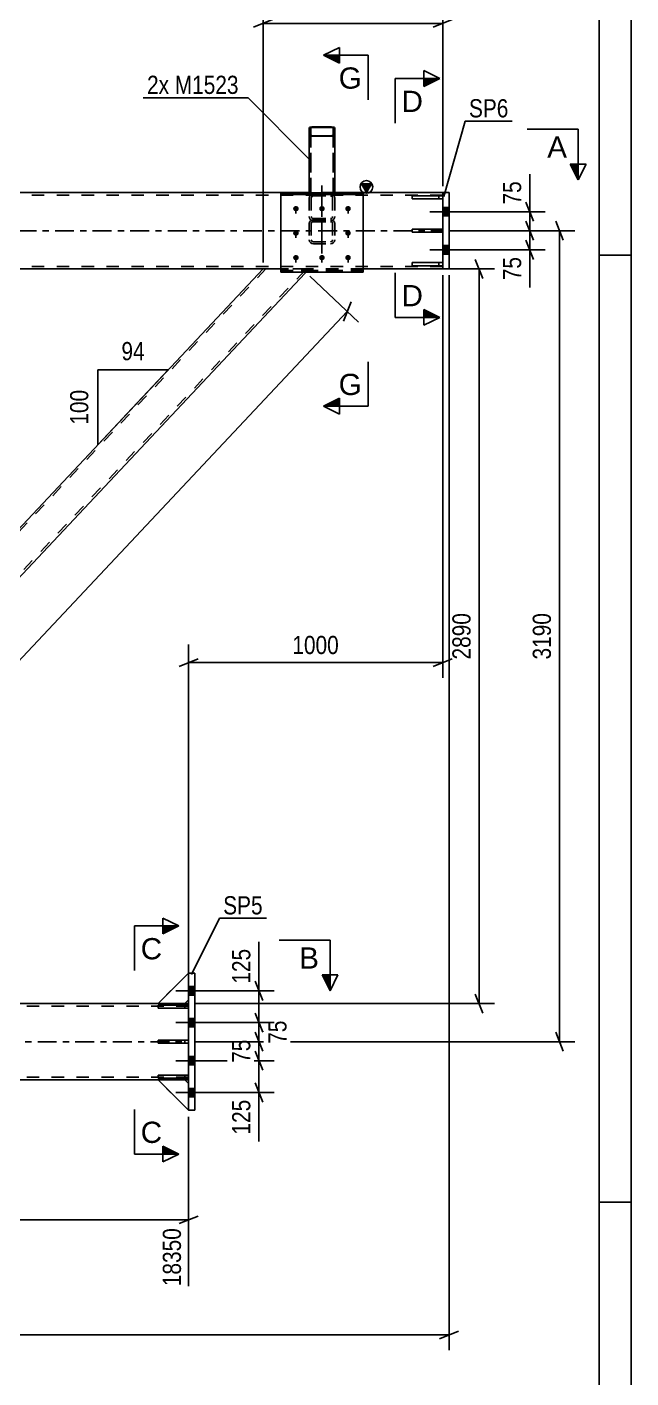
# Model space of a CAD drawing. Header units: millimetres. Extents: x -93 to 748, y -451 to 143.
# Drawn here: x 652.6 to 747.6, y -180.5 to 32.1 of the extents above; entities that cross this region are included whole.
import ezdxf

# ---------------------------------------------------------------- set-up
doc = ezdxf.new("R2010")
doc.units = ezdxf.units.MM
doc.linetypes.add('DXK_LINE_DOT2', pattern=[3.9198, 1.9599, -1.9599])
doc.linetypes.add('DXK_LINE_DOT3', pattern=[5.9187, 2.979, -0.9799, 0.9799, -0.9799])
doc.styles.add('Arial', font='ARIAL.TTF', dxfattribs={"height": 0.2})
doc.styles.add('Arial Narrow', font='ARIALN.TTF', dxfattribs={"height": 0.2})

# ---------------------------------------------------------------- blocks, each defined once
blk = doc.blocks.new('Unknown-761544515-1135')
at = {"color": 5, "linetype": 'Continuous'}
for p, q in [((747.65, -450.85), (747.65, 143.15)), ((742.65, -445.85), (742.65, 138.15)), ((747.65, -3.85), (742.65, -3.85)), ((747.65, -152.85), (742.65, -152.85))]:
    blk.add_line(p, q, dxfattribs=at)
blk = doc.blocks.new('Bolt-761544515-5233 - 5128')
at = {"linetype": 'Continuous'}
for points in [[(718, 3.66), (718, 2.34), (719, 2.34), (719, 3.66)], [(718, 3.66), (718, 2.34), (719, 2.34), (719, 3.66)], [(718, -2.34), (718, -3.66), (719, -3.66), (719, -2.34)], [(718, -2.34), (718, -3.66), (719, -3.66), (719, -2.34)]]:
    blk.add_hatch(color=1, dxfattribs=at).paths.add_polyline_path(points)
at = {"color": 1, "linetype": 'Continuous'}
for p, q in [((720.76, 3), (716, 3)), ((720.76, 3), (716, 3)), ((719, 3.66), (718, 3.66)), ((719, 3.66), (718, 3.66)), ((719, 2.34), (718, 2.34)), ((719, 2.34), (718, 2.34)), ((720.76, -3), (716, -3)), ((720.76, -3), (716, -3)), ((719, -2.34), (718, -2.34)), ((719, -2.34), (718, -2.34)), ((719, -3.66), (718, -3.66)), ((719, -3.66), (718, -3.66))]:
    blk.add_line(p, q, dxfattribs=at)
blk = doc.blocks.new('Part-761544515-5585 - 5128')
at = {"color": 2, "linetype": 'Continuous'}
for p, q in [((673.2, -127.84), (673.2, -127.36)), ((678, -127.36), (673.2, -127.36)), ((678, -127.84), (678, -127.36)), ((678, -127.84), (673.2, -127.84))]:
    blk.add_line(p, q, dxfattribs=at)
at = {"color": 7, "linetype": 'DXK_LINE_DOT2'}
for p, q in [((677.4, -127.84), (677.4, -127.36)), ((678, -127.36), (678, -127.36)), ((678, -127.36), (678, -127.36)), ((678, -127.84), (678, -127.84)), ((678, -127.84), (678, -127.84))]:
    blk.add_line(p, q, dxfattribs=at)
blk = doc.blocks.new('Part-761544515-5194 - 5128')
at = {"color": 2, "linetype": 'Continuous'}
for p, q in [((697.04, 16.23), (697, 16.16)), ((697, 16.16), (697, 5.95)), ((697, 15.05), (697.04, 14.99)), ((697.14, 16.28), (697.04, 16.23)), ((697.04, 14.99), (697.14, 14.93)), ((697.3, 16.32), (697.14, 16.28)), ((697.14, 14.93), (697.3, 14.89)), ((697.24, 16.16), (697.26, 16.19)), ((697.24, 16.16), (697.24, 15.05)), ((697.26, 15.02), (697.24, 15.05)), ((697.26, 16.19), (697.31, 16.22)), ((697.31, 14.99), (697.26, 15.02)), ((697.48, 16.33), (697.3, 16.32)), ((697.3, 14.89), (697.48, 14.88)), ((697.31, 16.22), (697.39, 16.24)), ((697.39, 14.97), (697.31, 14.99)), ((697.39, 16.24), (697.48, 16.25)), ((697.48, 14.96), (697.39, 14.97)), ((697.48, 16.33), (700.52, 16.33)), ((697.48, 16.25), (700.52, 16.25)), ((697.48, 14.96), (700.52, 14.96)), ((700.7, 16.32), (700.52, 16.33)), ((700.52, 16.25), (700.61, 16.24)), ((700.61, 14.97), (700.52, 14.96)), ((700.52, 14.88), (700.7, 14.89)), ((700.61, 16.24), (700.69, 16.22)), ((700.69, 14.99), (700.61, 14.97)), ((700.69, 16.22), (700.74, 16.19)), ((700.74, 15.02), (700.69, 14.99)), ((700.86, 16.28), (700.7, 16.32)), ((700.7, 14.89), (700.86, 14.93)), ((700.74, 16.19), (700.76, 16.16)), ((700.76, 15.05), (700.74, 15.02)), ((700.76, 16.16), (700.76, 15.05)), ((700.96, 16.23), (700.86, 16.28)), ((700.86, 14.93), (700.96, 14.99)), ((701, 16.16), (700.96, 16.23)), ((700.96, 14.99), (701, 15.05)), ((701, 16.16), (701, 5.95)), ((697.48, 14.88), (700.52, 14.88))]:
    blk.add_line(p, q, dxfattribs=at)
at = {"color": 7, "linetype": 'DXK_LINE_DOT2'}
for p, q in [((697.24, 15.05), (697.24, 5.69)), ((700.76, 15.05), (700.76, 5.69)), ((701, 6), (697, 6)), ((697, 5.95), (697, 5.69)), ((697, 5.83), (697.24, 5.83)), ((697.04, 5.62), (697, 5.69)), ((697.14, 5.56), (697.04, 5.62)), ((697.3, 5.53), (697.14, 5.56)), ((697.24, 5.69), (697.26, 5.65)), ((697.26, 5.65), (697.31, 5.63)), ((697.48, 5.51), (697.3, 5.53)), ((697.31, 5.63), (697.39, 5.61)), ((697.39, 5.61), (697.48, 5.6)), ((697.48, 5.6), (700.52, 5.6)), ((697.48, 5.51), (700.52, 5.51)), ((700.52, 5.6), (700.61, 5.61)), ((700.7, 5.53), (700.52, 5.51)), ((700.61, 5.61), (700.69, 5.63)), ((700.69, 5.63), (700.74, 5.65)), ((700.86, 5.56), (700.7, 5.53)), ((700.74, 5.65), (700.76, 5.69)), ((700.76, 5.83), (701, 5.83)), ((700.96, 5.62), (700.86, 5.56)), ((701, 5.69), (700.96, 5.62)), ((701, 5.95), (701, 5.69))]:
    blk.add_line(p, q, dxfattribs=at)
blk = doc.blocks.new('Part-761544515-5199 - 5128')
at = {"color": 2, "linetype": 'Continuous'}
for p, q in [((697, 16.16), (697.04, 16.23)), ((697, 16.16), (697, 6)), ((697.04, 16.23), (697.14, 16.28)), ((697.14, 16.28), (697.29, 16.32))]:
    blk.add_line(p, q, dxfattribs=at)
at = {"color": 7, "linetype": 'DXK_LINE_DOT2'}
for p, q in [((697.04, 14.99), (697, 15.05)), ((697.14, 14.93), (697.04, 14.99)), ((697.29, 14.89), (697.14, 14.93)), ((697.26, 16.19), (697.24, 16.16)), ((697.24, 16.16), (697.24, 5.69)), ((697.24, 15.05), (697.26, 15.02)), ((697.31, 16.22), (697.26, 16.19)), ((697.26, 15.02), (697.31, 14.99)), ((697.29, 16.32), (697.48, 16.33)), ((697.48, 14.88), (697.29, 14.89)), ((697.39, 16.24), (697.31, 16.22)), ((697.31, 14.99), (697.39, 14.97)), ((697.48, 16.25), (697.39, 16.24)), ((697.39, 14.97), (697.48, 14.96)), ((697.48, 16.33), (700.52, 16.33)), ((697.48, 16.25), (700.52, 16.25)), ((697.48, 14.96), (700.52, 14.96)), ((700.52, 16.33), (700.7, 16.32)), ((700.61, 16.24), (700.52, 16.25)), ((700.52, 14.96), (700.61, 14.97)), ((700.7, 14.89), (700.52, 14.88)), ((700.69, 16.22), (700.61, 16.24)), ((700.61, 14.97), (700.69, 14.99)), ((700.74, 16.19), (700.69, 16.22)), ((700.69, 14.99), (700.74, 15.02)), ((700.7, 16.32), (700.86, 16.28)), ((700.86, 14.93), (700.7, 14.89)), ((700.76, 16.16), (700.74, 16.19)), ((700.74, 15.02), (700.76, 15.05)), ((700.76, 16.16), (700.76, 5.69)), ((700.86, 16.28), (700.96, 16.23)), ((700.96, 14.99), (700.86, 14.93)), ((700.96, 16.23), (701, 16.16)), ((701, 15.05), (700.96, 14.99)), ((701, 16.16), (701, 5.69)), ((697.48, 14.88), (700.52, 14.88)), ((701, 6), (697, 6)), ((697, 6), (697, 5.69)), ((697, 5.83), (697.24, 5.83)), ((697, 5.69), (697.04, 5.62)), ((697.04, 5.62), (697.14, 5.56)), ((697.14, 5.56), (697.29, 5.53)), ((697.26, 5.65), (697.24, 5.69)), ((697.31, 5.63), (697.26, 5.65)), ((697.29, 5.53), (697.48, 5.51)), ((697.39, 5.61), (697.31, 5.63)), ((697.48, 5.6), (697.39, 5.61)), ((697.48, 5.6), (700.52, 5.6)), ((697.48, 5.51), (700.52, 5.51)), ((700.61, 5.61), (700.52, 5.6)), ((700.52, 5.51), (700.7, 5.53)), ((700.69, 5.63), (700.61, 5.61)), ((700.74, 5.65), (700.69, 5.63)), ((700.7, 5.53), (700.86, 5.56)), ((700.76, 5.69), (700.74, 5.65)), ((700.76, 5.83), (701, 5.83)), ((700.86, 5.56), (700.96, 5.62)), ((700.96, 5.62), (701, 5.69))]:
    blk.add_line(p, q, dxfattribs=at)
blk = doc.blocks.new('Part-761544515-5587 - 5128')
at = {"color": 2, "linetype": 'Continuous'}
for p, q in [((673.2, -133.34), (673.2, -132.86)), ((678, -132.86), (673.2, -132.86)), ((678, -133.34), (673.2, -133.34)), ((678, -133.34), (678, -132.86))]:
    blk.add_line(p, q, dxfattribs=at)
at = {"color": 7, "linetype": 'DXK_LINE_DOT2'}
for p, q in [((677.4, -133.34), (677.4, -132.86)), ((678, -132.86), (678, -132.86)), ((678, -132.86), (678, -132.86)), ((678, -133.34), (678, -133.34)), ((678, -133.34), (678, -133.34))]:
    blk.add_line(p, q, dxfattribs=at)
blk = doc.blocks.new('Bolt-761544515-5232 - 5128')
at = {"linetype": 'Continuous'}
for points in [[(678, -118.94), (678, -120.26), (679, -120.26), (679, -118.94)], [(678, -118.94), (678, -120.26), (679, -120.26), (679, -118.94)], [(678, -118.94), (678, -120.26), (679, -120.26), (679, -118.94)], [(678, -123.94), (678, -125.26), (679, -125.26), (679, -123.94)], [(678, -123.94), (678, -125.26), (679, -125.26), (679, -123.94)], [(678, -129.94), (678, -131.26), (679, -131.26), (679, -129.94)], [(678, -129.94), (678, -131.26), (679, -131.26), (679, -129.94)], [(678, -134.94), (678, -136.26), (679, -136.26), (679, -134.94)], [(678, -134.94), (678, -136.26), (679, -136.26), (679, -134.94)], [(678, -134.94), (678, -136.26), (679, -136.26), (679, -134.94)]]:
    blk.add_hatch(color=1, dxfattribs=at).paths.add_polyline_path(points)
at = {"color": 1, "linetype": 'Continuous'}
for p, q in [((679, -118.94), (678, -118.94)), ((679, -118.94), (678, -118.94)), ((679, -118.94), (678, -118.94)), ((680.76, -119.6), (676, -119.6)), ((680.76, -119.6), (676, -119.6)), ((680.76, -119.6), (676, -119.6)), ((679, -120.26), (678, -120.26)), ((679, -120.26), (678, -120.26)), ((679, -120.26), (678, -120.26)), ((680.76, -124.6), (676, -124.6)), ((680.76, -124.6), (676, -124.6)), ((679, -123.94), (678, -123.94)), ((679, -123.94), (678, -123.94)), ((679, -125.26), (678, -125.26)), ((679, -125.26), (678, -125.26)), ((680.76, -130.6), (676, -130.6)), ((680.76, -130.6), (676, -130.6)), ((679, -129.94), (678, -129.94)), ((679, -129.94), (678, -129.94)), ((679, -131.26), (678, -131.26)), ((679, -131.26), (678, -131.26)), ((680.76, -135.6), (676, -135.6)), ((680.76, -135.6), (676, -135.6)), ((680.76, -135.6), (676, -135.6)), ((679, -134.94), (678, -134.94)), ((679, -134.94), (678, -134.94)), ((679, -134.94), (678, -134.94)), ((679, -136.26), (678, -136.26)), ((679, -136.26), (678, -136.26)), ((679, -136.26), (678, -136.26))]:
    blk.add_line(p, q, dxfattribs=at)
blk = doc.blocks.new('Bolt-761544515-5236 - 5128')
at = {"color": 1, "linetype": 'DXK_LINE_DOT2'}
for p, q in [((694.9, 3.87), (694.9, 2.74)), ((699, 3.87), (699, 2.74)), ((703.1, 3.87), (703.1, 2.74)), ((694.9, 0.02), (694.9, -1.12)), ((703.1, 0.02), (703.1, -1.12)), ((694.9, -3.83), (694.9, -4.97)), ((699, -3.83), (699, -4.97)), ((703.1, -3.83), (703.1, -4.97))]:
    blk.add_line(p, q, dxfattribs=at)
blk = doc.blocks.new('Bolt-761544515-5237 - 5128')
at = {"linetype": 'Continuous'}
for points in [[(694.9, 3.89), (694.99, 3.88), (695.08, 3.85), (695.16, 3.81), (695.23, 3.75), (695.28, 3.68), (695.32, 3.6), (695.34, 3.52), (695.34, 3.43), (695.32, 3.35), (695.28, 3.27), (695.23, 3.2), (695.16, 3.14), (695.08, 3.1), (694.99, 3.07), (694.9, 3.06), (694.81, 3.07), (694.72, 3.1), (694.64, 3.14), (694.57, 3.2), (694.52, 3.27), (694.48, 3.35), (694.46, 3.43), (694.46, 3.52), (694.48, 3.6), (694.52, 3.68), (694.57, 3.75), (694.64, 3.81), (694.72, 3.85), (694.81, 3.88)], [(699, 3.89), (699.09, 3.88), (699.18, 3.85), (699.26, 3.81), (699.33, 3.75), (699.38, 3.68), (699.42, 3.6), (699.44, 3.52), (699.44, 3.43), (699.42, 3.35), (699.38, 3.27), (699.33, 3.2), (699.26, 3.14), (699.18, 3.1), (699.09, 3.07), (699, 3.06), (698.91, 3.07), (698.82, 3.1), (698.74, 3.14), (698.67, 3.2), (698.62, 3.27), (698.58, 3.35), (698.56, 3.43), (698.56, 3.52), (698.58, 3.6), (698.62, 3.68), (698.67, 3.75), (698.74, 3.81), (698.82, 3.85), (698.91, 3.88)], [(703.1, 3.89), (703.19, 3.88), (703.28, 3.85), (703.36, 3.81), (703.43, 3.75), (703.48, 3.68), (703.52, 3.6), (703.54, 3.52), (703.54, 3.43), (703.52, 3.35), (703.48, 3.27), (703.43, 3.2), (703.36, 3.14), (703.28, 3.1), (703.19, 3.07), (703.1, 3.06), (703.01, 3.07), (702.92, 3.1), (702.84, 3.14), (702.77, 3.2), (702.72, 3.27), (702.68, 3.35), (702.66, 3.43), (702.66, 3.52), (702.68, 3.6), (702.72, 3.68), (702.77, 3.75), (702.84, 3.81), (702.92, 3.85), (703.01, 3.88)], [(694.9, 0.04), (694.99, 0.03), (695.08, 0), (695.16, -0.04), (695.23, -0.1), (695.28, -0.17), (695.32, -0.25), (695.34, -0.33), (695.34, -0.42), (695.32, -0.51), (695.28, -0.58), (695.23, -0.65), (695.16, -0.71), (695.08, -0.75), (694.99, -0.78), (694.9, -0.79), (694.81, -0.78), (694.72, -0.75), (694.64, -0.71), (694.57, -0.65), (694.52, -0.58), (694.48, -0.51), (694.46, -0.42), (694.46, -0.33), (694.48, -0.25), (694.52, -0.17), (694.57, -0.1), (694.64, -0.04), (694.72, 0), (694.81, 0.03)], [(703.1, 0.04), (703.19, 0.03), (703.28, 0), (703.36, -0.04), (703.43, -0.1), (703.48, -0.17), (703.52, -0.25), (703.54, -0.33), (703.54, -0.42), (703.52, -0.51), (703.48, -0.58), (703.43, -0.65), (703.36, -0.71), (703.28, -0.75), (703.19, -0.78), (703.1, -0.79), (703.01, -0.78), (702.92, -0.75), (702.84, -0.71), (702.77, -0.65), (702.72, -0.58), (702.68, -0.51), (702.66, -0.42), (702.66, -0.33), (702.68, -0.25), (702.72, -0.17), (702.77, -0.1), (702.84, -0.04), (702.92, 0), (703.01, 0.03)], [(694.9, -3.82), (694.99, -3.83), (695.08, -3.85), (695.16, -3.9), (695.23, -3.95), (695.28, -4.02), (695.32, -4.1), (695.34, -4.19), (695.34, -4.27), (695.32, -4.36), (695.28, -4.44), (695.23, -4.51), (695.16, -4.56), (695.08, -4.61), (694.99, -4.63), (694.9, -4.64), (694.81, -4.63), (694.72, -4.61), (694.64, -4.56), (694.57, -4.51), (694.52, -4.44), (694.48, -4.36), (694.46, -4.27), (694.46, -4.19), (694.48, -4.1), (694.52, -4.02), (694.57, -3.95), (694.64, -3.9), (694.72, -3.85), (694.81, -3.83)], [(699, -3.82), (699.09, -3.83), (699.18, -3.85), (699.26, -3.9), (699.33, -3.95), (699.38, -4.02), (699.42, -4.1), (699.44, -4.19), (699.44, -4.27), (699.42, -4.36), (699.38, -4.44), (699.33, -4.51), (699.26, -4.56), (699.18, -4.61), (699.09, -4.63), (699, -4.64), (698.91, -4.63), (698.82, -4.61), (698.74, -4.56), (698.67, -4.51), (698.62, -4.44), (698.58, -4.36), (698.56, -4.27), (698.56, -4.19), (698.58, -4.1), (698.62, -4.02), (698.67, -3.95), (698.74, -3.9), (698.82, -3.85), (698.91, -3.83)], [(703.1, -3.82), (703.19, -3.83), (703.28, -3.85), (703.36, -3.9), (703.43, -3.95), (703.48, -4.02), (703.52, -4.1), (703.54, -4.19), (703.54, -4.27), (703.52, -4.36), (703.48, -4.44), (703.43, -4.51), (703.36, -4.56), (703.28, -4.61), (703.19, -4.63), (703.1, -4.64), (703.01, -4.63), (702.92, -4.61), (702.84, -4.56), (702.77, -4.51), (702.72, -4.44), (702.68, -4.36), (702.66, -4.27), (702.66, -4.19), (702.68, -4.1), (702.72, -4.02), (702.77, -3.95), (702.84, -3.9), (702.92, -3.85), (703.01, -3.83)]]:
    blk.add_hatch(color=1, dxfattribs=at).paths.add_polyline_path(points)
at = {"color": 1, "linetype": 'Continuous'}
for p, q in [((694.9, 3.87), (694.9, 2.74)), ((699, 3.87), (699, 2.74)), ((703.1, 3.87), (703.1, 2.74)), ((694.9, 0.02), (694.9, -1.12)), ((703.1, 0.02), (703.1, -1.12)), ((694.9, -3.83), (694.9, -4.97)), ((699, -3.83), (699, -4.97)), ((703.1, -3.83), (703.1, -4.97))]:
    blk.add_line(p, q, dxfattribs=at)
blk = doc.blocks.new('Part-761544515-5324 - 5128')
at = {"color": 7, "linetype": 'DXK_LINE_DOT2'}
for p, q in [((678, -122), (-56, -122)), ((678, -121.6), (-18.36, -121.6)), ((677.4, -121.6), (673.2, -121.6)), ((678, -133.6), (678, -121.6)), ((678, -133.2), (-56, -133.2)), ((678, -133.6), (-36.75, -133.6)), ((677.4, -133.6), (673.2, -133.6))]:
    blk.add_line(p, q, dxfattribs=at)
at = {"color": 2, "linetype": 'Continuous'}
for p, q in [((673.2, -121.6), (456.6, -121.6)), ((678, -121.6), (677.4, -121.6)), ((673.2, -133.6), (465.5, -133.6)), ((678, -133.6), (677.4, -133.6))]:
    blk.add_line(p, q, dxfattribs=at)
at = {"color": 7, "linetype": 'DXK_LINE_DOT3'}
blk.add_line((-56, -127.6), (678, -127.6), dxfattribs=at)
blk = doc.blocks.new('Part-761544515-5329 - 5128')
at = {"linetype": 'Continuous'}
blk.add_hatch(color=2, dxfattribs=at).paths.add_polyline_path([(706, 6), (705.2, 7.4), (706.8, 7.4)])
at = {"color": 2, "linetype": 'Continuous'}
for p, q in [((706, 6), (705.2, 7.4)), ((705.2, 7.4), (706.8, 7.4)), ((706.8, 7.4), (706, 6)), ((697, 6), (461, 6)), ((718, 6), (701, 6)), ((692.5, -6), (465.5, -6)), ((718, -6), (705.5, -6))]:
    blk.add_line(p, q, dxfattribs=at)
at = {"color": 7, "linetype": 'DXK_LINE_DOT2'}
for p, q in [((718, 5.6), (0, 5.6)), ((701, 6), (697, 6)), ((718, -6), (718, 6)), ((718, -5.6), (0, -5.6)), ((705.5, -6), (692.5, -6))]:
    blk.add_line(p, q, dxfattribs=at)
at = {"color": 7, "linetype": 'DXK_LINE_DOT3'}
blk.add_line((0, 0), (718, 0), dxfattribs=at)
at = {"color": 2, "linetype": 'Continuous'}
blk.add_circle((706, 6.9), 1, dxfattribs=at)
blk = doc.blocks.new('Part-761544515-5330 - 5128')
at = {"color": 7, "linetype": 'DXK_LINE_DOT2'}
for p, q in [((718, -5.02), (713.2, -5.02)), ((713.2, -5.02), (713.2, -5.5)), ((713.2, -5.5), (718, -5.5)), ((717.4, -5.5), (717.4, -5.02)), ((718, -5.5), (718, -5.02))]:
    blk.add_line(p, q, dxfattribs=at)
blk = doc.blocks.new('Part-761544515-5331 - 5128')
at = {"color": 7, "linetype": 'DXK_LINE_DOT2'}
for p, q in [((718, 5.5), (713.2, 5.5)), ((713.2, 5.5), (713.2, 5.02)), ((713.2, 5.02), (718, 5.02)), ((717.4, 5.02), (717.4, 5.5)), ((718, 5.02), (718, 5.5))]:
    blk.add_line(p, q, dxfattribs=at)
blk = doc.blocks.new('Part-761544515-5332 - 5128')
at = {"color": 7, "linetype": 'DXK_LINE_DOT2'}
for p, q in [((718, 0.24), (713.2, 0.24)), ((713.2, 0.24), (713.2, -0.24)), ((717.4, -0.24), (717.4, 0.24)), ((718, -0.24), (718, 0.24)), ((713.2, -0.24), (718, -0.24))]:
    blk.add_line(p, q, dxfattribs=at)
blk = doc.blocks.new('Part-761544515-5333 - 5128')
at = {"color": 2, "linetype": 'Continuous'}
for p, q in [((713.2, -5.2), (713.2, -5.02)), ((718, -5.02), (713.2, -5.02)), ((713.2, -5.5), (713.2, -5.2)), ((718, -5.5), (713.2, -5.5)), ((718, -5.5), (718, -5.02))]:
    blk.add_line(p, q, dxfattribs=at)
at = {"color": 7, "linetype": 'DXK_LINE_DOT2'}
for p, q in [((713.2, -5.2), (713.2, -5.2)), ((717.4, -5.5), (717.4, -5.02)), ((718, -5.02), (718, -5.02)), ((718, -5.02), (718, -5.02)), ((718, -5.5), (718, -5.5)), ((718, -5.5), (718, -5.5))]:
    blk.add_line(p, q, dxfattribs=at)
blk = doc.blocks.new('Part-761544515-5334 - 5128')
at = {"color": 2, "linetype": 'Continuous'}
for p, q in [((713.2, 5.2), (713.2, 5.5)), ((718, 5.5), (713.2, 5.5)), ((713.2, 5.2), (713.2, 5.02)), ((718, 5.02), (713.2, 5.02)), ((718, 5.5), (718, 5.02))]:
    blk.add_line(p, q, dxfattribs=at)
at = {"color": 7, "linetype": 'DXK_LINE_DOT2'}
for p, q in [((713.2, 5.2), (713.2, 5.2)), ((717.4, 5.02), (717.4, 5.5)), ((718, 5.5), (718, 5.5)), ((718, 5.5), (718, 5.5)), ((718, 5.02), (718, 5.02)), ((718, 5.02), (718, 5.02))]:
    blk.add_line(p, q, dxfattribs=at)
blk = doc.blocks.new('Part-761544515-5335 - 5128')
at = {"color": 2, "linetype": 'Continuous'}
for p, q in [((713.2, -0.24), (713.2, 0.24)), ((718, 0.24), (713.2, 0.24)), ((718, -0.24), (718, 0.24)), ((718, -0.24), (713.2, -0.24))]:
    blk.add_line(p, q, dxfattribs=at)
at = {"color": 7, "linetype": 'DXK_LINE_DOT2'}
for p, q in [((717.4, -0.24), (717.4, 0.24)), ((718, 0.24), (718, 0.24)), ((718, 0.24), (718, 0.24)), ((718, -0.24), (718, -0.24)), ((718, -0.24), (718, -0.24))]:
    blk.add_line(p, q, dxfattribs=at)
blk = doc.blocks.new('Part-761544515-5338 - 5128')
at = {"color": 2, "linetype": 'Continuous'}
for p, q in [((678, -116.8), (673.2, -121.6)), ((678, -121), (677.4, -121.6)), ((677.4, -121.6), (673.2, -121.6))]:
    blk.add_line(p, q, dxfattribs=at)
at = {"color": 7, "linetype": 'DXK_LINE_DOT2'}
for p, q in [((678, -121), (678, -116.8)), ((678, -116.8), (678, -116.8)), ((678, -116.8), (678, -116.8)), ((678, -121), (678, -121)), ((678, -121), (678, -121))]:
    blk.add_line(p, q, dxfattribs=at)
blk = doc.blocks.new('Part-761544515-5462 - 5128')
at = {"color": 7, "linetype": 'DXK_LINE_DOT2'}
for p, q in [((690.17, -6), (581.64, -121.41)), ((696.36, -6.19), (587.83, -121.6)), ((696.36, -6), (689.73, -6)), ((696.36, -6.49), (696.36, -6))]:
    blk.add_line(p, q, dxfattribs=at)
at = {"color": 2, "linetype": 'Continuous'}
for p, q in [((689.73, -6), (639, -59.95)), ((696.36, -6.66), (588.27, -121.6)), ((696.36, -6.66), (696.36, -6.49))]:
    blk.add_line(p, q, dxfattribs=at)
blk = doc.blocks.new('Part-761544515-5341 - 5128')
at = {"color": 7, "linetype": 'DXK_LINE_DOT2'}
for p, q in [((678, -116.8), (673.2, -121.6)), ((678, -121), (678, -116.8)), ((677.4, -121.6), (678, -121)), ((673.2, -121.6), (677.4, -121.6))]:
    blk.add_line(p, q, dxfattribs=at)
blk = doc.blocks.new('Part-761544515-5344 - 5128')
at = {"color": 2, "linetype": 'Continuous'}
for p, q in [((673.2, -133.6), (677.4, -133.6)), ((678, -138.4), (673.2, -133.6)), ((677.4, -133.6), (678, -134.2))]:
    blk.add_line(p, q, dxfattribs=at)
at = {"color": 7, "linetype": 'DXK_LINE_DOT2'}
for p, q in [((678, -134.2), (678, -134.2)), ((678, -134.2), (678, -138.4)), ((678, -138.4), (678, -138.4))]:
    blk.add_line(p, q, dxfattribs=at)
blk = doc.blocks.new('Part-761544515-5347 - 5128')
at = {"color": 7, "linetype": 'DXK_LINE_DOT2'}
for p, q in [((673.2, -133.6), (677.4, -133.6)), ((678, -138.4), (673.2, -133.6)), ((677.4, -133.6), (678, -134.2)), ((678, -134.2), (678, -138.4))]:
    blk.add_line(p, q, dxfattribs=at)
blk = doc.blocks.new('Part-761544515-5348 - 5128')
at = {"color": 7, "linetype": 'DXK_LINE_DOT2'}
for p, q in [((678, -132.86), (673.2, -132.86)), ((673.2, -132.86), (673.2, -133.34)), ((673.2, -133.34), (678, -133.34)), ((677.4, -133.34), (677.4, -132.86)), ((678, -133.34), (678, -132.86))]:
    blk.add_line(p, q, dxfattribs=at)
blk = doc.blocks.new('Part-761544515-5349 - 5128')
at = {"color": 7, "linetype": 'DXK_LINE_DOT2'}
for p, q in [((678, -121.86), (673.2, -121.86)), ((673.2, -121.86), (673.2, -122.34)), ((673.2, -122.34), (678, -122.34)), ((677.4, -122.34), (677.4, -121.86)), ((678, -122.34), (678, -121.86))]:
    blk.add_line(p, q, dxfattribs=at)
blk = doc.blocks.new('Part-761544515-5353 - 5128')
at = {"color": 7, "linetype": 'DXK_LINE_DOT2'}
for p, q in [((692.5, -6.49), (692.5, 5.95)), ((692.5, 5.95), (705.5, 5.95)), ((692.5, 5.73), (705.5, 5.73)), ((705.5, -6.49), (705.5, 5.95)), ((705.5, -6.27), (692.5, -6.27)), ((705.5, -6.49), (692.5, -6.49))]:
    blk.add_line(p, q, dxfattribs=at)
blk = doc.blocks.new('Part-761544515-5356 - 5128')
at = {"color": 2, "linetype": 'Continuous'}
for p, q in [((705.5, 5.95), (692.5, 5.95)), ((692.5, 5.95), (692.5, -6.49)), ((692.5, 5.73), (705.5, 5.73)), ((705.5, -6.49), (705.5, 5.95)), ((692.5, -6.49), (705.5, -6.49))]:
    blk.add_line(p, q, dxfattribs=at)
at = {"color": 7, "linetype": 'DXK_LINE_DOT2'}
blk.add_line((692.5, -6.27), (705.5, -6.27), dxfattribs=at)
blk = doc.blocks.new('Part-761544515-5357 - 5128')
at = {"color": 7, "linetype": 'DXK_LINE_DOT3'}
blk.add_line((699, -3.58), (699, 7.12), dxfattribs=at)
at = {"color": 7, "linetype": 'DXK_LINE_DOT2'}
for p, q in [((697.05, 5.4), (697, 5.14)), ((697, 5.14), (697, -1.44)), ((697.32, 5.14), (697.34, 5.27)), ((697.32, 5.14), (697.32, -1.44)), ((697.64, 5.83), (697.4, 5.77)), ((697.52, 5.46), (697.64, 5.48)), ((697.64, 5.83), (700.36, 5.83)), ((697.64, 5.48), (700.36, 5.48)), ((700.6, 5.77), (700.36, 5.83)), ((700.36, 5.48), (700.48, 5.46)), ((700.66, 5.27), (700.68, 5.14)), ((700.68, 5.14), (700.68, -1.44)), ((701, 5.14), (700.95, 5.4)), ((701, 5.14), (701, -1.44)), ((697, 2.25), (697.05, 1.99)), ((697.34, 2.12), (697.32, 2.25)), ((700.68, 2.25), (700.66, 2.12)), ((700.95, 1.99), (701, 2.25)), ((697, 1.12), (697.05, 1.35)), ((697.05, 1.35), (697.19, 1.54)), ((697.19, 1.54), (697.4, 1.68)), ((697.34, 1.23), (697.32, 1.12)), ((697.41, 1.33), (697.34, 1.23)), ((697.4, 1.68), (697.64, 1.72)), ((697.4, 1.62), (697.64, 1.57)), ((697.52, 1.4), (697.41, 1.33)), ((697.64, 1.91), (697.52, 1.94)), ((697.64, 1.42), (697.52, 1.4)), ((697.64, 1.91), (700.36, 1.91)), ((697.64, 1.72), (700.36, 1.72)), ((697.64, 1.57), (700.36, 1.57)), ((697.64, 1.42), (700.36, 1.42)), ((700.48, 1.94), (700.36, 1.91)), ((700.36, 1.72), (700.6, 1.68)), ((700.36, 1.57), (700.6, 1.62)), ((700.48, 1.4), (700.36, 1.42)), ((700.59, 1.33), (700.48, 1.4)), ((700.66, 1.23), (700.59, 1.33)), ((700.6, 1.68), (700.81, 1.54)), ((700.68, 1.12), (700.66, 1.23)), ((700.81, 1.54), (700.95, 1.35)), ((700.95, 1.35), (701, 1.12)), ((697.05, -1.67), (697, -1.44)), ((697.19, -1.86), (697.05, -1.67)), ((697.4, -1.99), (697.19, -1.86)), ((697.32, -1.44), (697.34, -1.55)), ((697.34, -1.55), (697.41, -1.65)), ((697.64, -2.04), (697.4, -1.99)), ((697.41, -1.65), (697.52, -1.71)), ((697.52, -1.71), (697.64, -1.74)), ((697.64, -1.74), (700.36, -1.74)), ((697.64, -2.04), (700.36, -2.04)), ((700.36, -1.74), (700.48, -1.71)), ((700.6, -1.99), (700.36, -2.04)), ((700.48, -1.71), (700.59, -1.65)), ((700.59, -1.65), (700.66, -1.55)), ((700.81, -1.86), (700.6, -1.99)), ((700.66, -1.55), (700.68, -1.44)), ((700.95, -1.67), (700.81, -1.86)), ((701, -1.44), (700.95, -1.67))]:
    blk.add_line(p, q, dxfattribs=at)
for centre, radius, start, end in [((697.67, 5.17), 0.662, 114.32, 159.2417), ((697.65, 5.16), 0.331, 114.32, 159.2417), ((700.35, 5.16), 0.331, 20.7583, 65.68), ((700.33, 5.17), 0.662, 20.7583, 65.68), ((697.67, 2.22), 0.662, 200.7583, 245.68), ((697.65, 2.24), 0.331, 200.7583, 245.68), ((700.35, 2.24), 0.331, 294.32, 339.2417), ((700.33, 2.22), 0.662, 294.32, 339.2417)]:
    blk.add_arc(centre, radius, start, end, dxfattribs=at)
blk = doc.blocks.new('Part-761544515-5403 - 5128')
at = {"color": 7, "linetype": 'DXK_LINE_DOT3'}
blk.add_line((699, 7.12), (699, -3.58), dxfattribs=at)
at = {"color": 7, "linetype": 'DXK_LINE_DOT2'}
for p, q in [((697, 5.14), (697.05, 5.4)), ((697, 5.14), (697, -1.44)), ((697.34, 5.27), (697.32, 5.14)), ((697.32, 5.14), (697.32, -1.44)), ((697.4, 5.77), (697.64, 5.83)), ((697.64, 5.48), (697.52, 5.46)), ((697.64, 5.83), (700.36, 5.83)), ((697.64, 5.48), (700.36, 5.48)), ((700.36, 5.83), (700.6, 5.77)), ((700.48, 5.46), (700.36, 5.48)), ((700.68, 5.14), (700.66, 5.27)), ((700.68, 5.14), (700.68, -1.44)), ((700.95, 5.4), (701, 5.14)), ((701, 5.14), (701, -1.44)), ((697.05, 1.99), (697, 2.25)), ((697.32, 2.25), (697.34, 2.12)), ((700.66, 2.12), (700.68, 2.25)), ((701, 2.25), (700.95, 1.99)), ((697.05, 1.35), (697, 1.12)), ((697.19, 1.54), (697.05, 1.35)), ((697.4, 1.68), (697.19, 1.54)), ((697.32, 1.12), (697.34, 1.23)), ((697.34, 1.23), (697.41, 1.33)), ((697.64, 1.72), (697.4, 1.68)), ((697.64, 1.57), (697.4, 1.62)), ((697.41, 1.33), (697.52, 1.4)), ((697.52, 1.93), (697.64, 1.91)), ((697.52, 1.4), (697.64, 1.42)), ((697.64, 1.91), (700.36, 1.91)), ((697.64, 1.72), (700.36, 1.72)), ((697.64, 1.57), (700.36, 1.57)), ((697.64, 1.42), (700.36, 1.42)), ((700.36, 1.91), (700.48, 1.93)), ((700.6, 1.68), (700.36, 1.72)), ((700.6, 1.62), (700.36, 1.57)), ((700.36, 1.42), (700.48, 1.4)), ((700.48, 1.4), (700.59, 1.33)), ((700.59, 1.33), (700.66, 1.23)), ((700.81, 1.54), (700.6, 1.68)), ((700.66, 1.23), (700.68, 1.12)), ((700.95, 1.35), (700.81, 1.54)), ((701, 1.12), (700.95, 1.35)), ((697, -1.44), (697.05, -1.67)), ((697.05, -1.67), (697.19, -1.86)), ((697.19, -1.86), (697.4, -1.99)), ((697.34, -1.55), (697.32, -1.44)), ((697.41, -1.65), (697.34, -1.55)), ((697.4, -1.99), (697.64, -2.04)), ((697.52, -1.71), (697.41, -1.65)), ((697.64, -1.74), (697.52, -1.71)), ((697.64, -1.74), (700.36, -1.74)), ((697.64, -2.04), (700.36, -2.04)), ((700.48, -1.71), (700.36, -1.74)), ((700.36, -2.04), (700.6, -1.99)), ((700.59, -1.65), (700.48, -1.71)), ((700.66, -1.55), (700.59, -1.65)), ((700.6, -1.99), (700.81, -1.86)), ((700.68, -1.44), (700.66, -1.55)), ((700.81, -1.86), (700.95, -1.67)), ((700.95, -1.67), (701, -1.44))]:
    blk.add_line(p, q, dxfattribs=at)
for centre, radius, start, end in [((697.67, 5.17), 0.662, 114.32, 159.2417), ((697.65, 5.16), 0.331, 114.32, 159.2417), ((700.35, 5.16), 0.331, 20.7583, 65.68), ((700.33, 5.17), 0.662, 20.7583, 65.68), ((697.67, 2.22), 0.662, 200.7583, 245.68), ((697.65, 2.24), 0.331, 200.7583, 245.68), ((700.35, 2.24), 0.331, 294.32, 339.2417), ((700.33, 2.22), 0.662, 294.32, 339.2417)]:
    blk.add_arc(centre, radius, start, end, dxfattribs=at)
blk = doc.blocks.new('Part-761544515-5535 - 5128')
at = {"color": 2, "linetype": 'Continuous'}
for p, q in [((719, 6), (718, 6)), ((718, 6), (718, -6)), ((719, 6), (719, -6)), ((719, -6), (718, -6))]:
    blk.add_line(p, q, dxfattribs=at)
blk = doc.blocks.new('Part-761544515-5540 - 5128')
at = {"color": 2, "linetype": 'Continuous'}
for p, q in [((679, -116.8), (678, -116.8)), ((678, -116.8), (678, -138.4)), ((679, -116.8), (679, -138.4)), ((679, -138.4), (678, -138.4))]:
    blk.add_line(p, q, dxfattribs=at)
blk = doc.blocks.new('Part-761544515-5586 - 5128')
at = {"color": 2, "linetype": 'Continuous'}
for p, q in [((673.2, -122.34), (673.2, -121.86)), ((678, -121.86), (673.2, -121.86)), ((678, -122.34), (673.2, -122.34)), ((678, -122.34), (678, -121.86))]:
    blk.add_line(p, q, dxfattribs=at)
at = {"color": 7, "linetype": 'DXK_LINE_DOT2'}
for p, q in [((677.4, -122.34), (677.4, -121.86)), ((678, -121.86), (678, -121.86)), ((678, -121.86), (678, -121.86)), ((678, -122.34), (678, -122.34)), ((678, -122.34), (678, -122.34))]:
    blk.add_line(p, q, dxfattribs=at)
blk = doc.blocks.new('Part-761544515-5588 - 5128')
at = {"color": 7, "linetype": 'DXK_LINE_DOT2'}
for p, q in [((678, -127.36), (673.2, -127.36)), ((673.2, -127.36), (673.2, -127.84)), ((677.4, -127.84), (677.4, -127.36)), ((678, -127.84), (678, -127.36)), ((673.2, -127.84), (678, -127.84))]:
    blk.add_line(p, q, dxfattribs=at)
blk = doc.blocks.new('StraightDimension-761544515-9638 - 5128')
at = {"color": 7, "linetype": 'Continuous'}
for p, q in [((689.73, -5), (689.73, 43.07)), ((688.23, 32.03), (691.23, 33.23))]:
    blk.add_line(p, q, dxfattribs=at)
blk = doc.blocks.new('AngleDimension-761544515-6398 - 5128')
at = {"color": 7, "linetype": 'Continuous'}
for p, q in [((663.71, -21.87), (674.81, -21.87)), ((663.71, -33.67), (674.81, -21.87)), ((663.71, -33.67), (663.71, -21.87)), ((667.5, -29.64), (674.81, -21.87))]:
    blk.add_line(p, q, dxfattribs=at)
at = {"color": 0}
for points in [[(671.69, -20.97), (671.69, -16.77), (666.83, -16.77), (666.83, -20.97)], [(662.81, -24.43), (658.61, -24.43), (658.61, -31.11), (662.81, -31.11)]]:
    blk.add_wipeout(points, dxfattribs=at)
at = {"color": 3, "style": 'Arial Narrow'}
blk.add_text('94', height=2.863, dxfattribs=at).set_placement((667.43, -20.37))
blk.add_text('100', height=2.863, rotation=90.0002, dxfattribs=at).set_placement((662.21, -30.51))
blk = doc.blocks.new('StraightDimension-761544515-6323 - 5128')
at = {"color": 7, "linetype": 'Continuous'}
for p, q in [((731.11, 1.5), (732.31, -1.5)), ((719, 0), (734.11, 0)), ((732.31, -4.5), (731.11, -1.5)), ((731.71, -3), (731.71, 0)), ((720, -3), (734.11, -3))]:
    blk.add_line(p, q, dxfattribs=at)
at = {"color": 0}
blk.add_wipeout([(730.96, -3.53), (726.76, -3.53), (726.76, -8.38), (730.96, -8.38)], dxfattribs=at)
at = {"color": 7, "linetype": 'Continuous'}
blk.add_line((731.71, -3), (731.71, -8.91), dxfattribs=at)
blk.add_line((731.71, -3), (731.71, -8.91), dxfattribs=at)
at = {"color": 3, "style": 'Arial Narrow'}
blk.add_text('75', height=2.863, rotation=90.0002, dxfattribs=at).set_placement((730.36, -7.78))
blk = doc.blocks.new('StraightDimension-761544515-9637 - 5128')
at = {"color": 7, "linetype": 'Continuous'}
for p, q in [((689.73, -5), (689.73, 43.07)), ((718, 7), (718, 43.07)), ((691.23, 33.23), (688.23, 32.03)), ((689.73, 32.63), (718, 32.63)), ((716.5, 32.03), (719.5, 33.23))]:
    blk.add_line(p, q, dxfattribs=at)
at = {"color": 0, "linetype": 'Continuous'}
blk.add_wipeout([(717.4, 43.67), (713.2, 43.67), (713.2, 33.33), (717.4, 33.33)], dxfattribs=at)
at = {"color": 0}
blk.add_wipeout([(707.21, 33.38), (707.21, 37.58), (700.52, 37.58), (700.52, 33.38)], dxfattribs=at)
at = {"color": 3, "linetype": 'Continuous', "style": 'Arial Narrow'}
blk.add_text('17950', height=2.863, rotation=90.0002, dxfattribs=at).set_placement((716.8, 33.93))
at = {"color": 3, "style": 'Arial Narrow'}
blk.add_text('707', height=2.863, dxfattribs=at).set_placement((701.12, 33.98))
blk = doc.blocks.new('StraightDimension-761544515-5675 - 5128')
at = {"color": 7, "linetype": 'Continuous'}
for p, q in [((719, -6), (726.14, -6)), ((724.34, -7.5), (723.14, -4.5)), ((723.74, -121.6), (723.74, -6)), ((723.14, -120.1), (724.34, -123.1)), ((679, -121.6), (726.14, -121.6))]:
    blk.add_line(p, q, dxfattribs=at)
at = {"color": 0}
blk.add_wipeout([(722.99, -59.54), (718.79, -59.54), (718.79, -68.06), (722.99, -68.06)], dxfattribs=at)
at = {"color": 3, "style": 'Arial Narrow'}
blk.add_text('2890', height=2.863, rotation=90.0002, dxfattribs=at).set_placement((722.39, -67.46))
blk = doc.blocks.new('StraightDimension-761544515-5749 - 5128')
at = {"color": 7, "linetype": 'Continuous'}
for p, q in [((697.09, -7.17), (704.73, -14.36)), ((594.81, -127.75), (702.99, -12.72)), ((702.4, -14.22), (703.58, -11.21))]:
    blk.add_line(p, q, dxfattribs=at)
blk = doc.blocks.new('StraightDimension-761544515-5766 - 5128')
at = {"color": 7, "linetype": 'Continuous'}
for p, q in [((719, -7), (719, -176.13)), ((-57, -173.73), (719, -173.73)), ((717.5, -174.33), (720.5, -173.13))]:
    blk.add_line(p, q, dxfattribs=at)
blk = doc.blocks.new('StraightDimension-761544515-5777 - 5128')
at = {"color": 7, "linetype": 'Continuous'}
for p, q in [((736.99, -1.5), (735.79, 1.5)), ((719, 0), (738.79, 0)), ((736.39, -127.6), (736.39, 0)), ((735.79, -126.1), (736.99, -129.1)), ((679, -127.6), (738.79, -127.6))]:
    blk.add_line(p, q, dxfattribs=at)
at = {"color": 0}
blk.add_wipeout([(735.64, -59.54), (731.44, -59.54), (731.44, -68.06), (735.64, -68.06)], dxfattribs=at)
at = {"color": 3, "style": 'Arial Narrow'}
blk.add_text('3190', height=2.863, rotation=90.0002, dxfattribs=at).set_placement((735.04, -67.46))
blk = doc.blocks.new('StraightDimension-761544515-5918 - 5128')
at = {"color": 7, "linetype": 'Continuous'}
for p, q in [((718, -7), (718, -70.36)), ((678, -120.6), (678, -65.11)), ((679.5, -67.36), (676.5, -68.56)), ((678, -67.96), (718, -67.96)), ((716.5, -68.56), (719.5, -67.36))]:
    blk.add_line(p, q, dxfattribs=at)
at = {"color": 0}
blk.add_wipeout([(702.26, -67.21), (702.26, -63.01), (693.74, -63.01), (693.74, -67.21)], dxfattribs=at)
at = {"color": 3, "style": 'Arial Narrow'}
blk.add_text('1000', height=2.863, dxfattribs=at).set_placement((694.34, -66.61))
blk = doc.blocks.new('StraightDimension-761544515-6332 - 5128')
at = {"color": 7, "linetype": 'Continuous'}
for p, q in [((731.11, 4.5), (732.31, 1.5)), ((720, 3), (734.11, 3)), ((731.71, 0), (731.71, 3)), ((732.31, -1.5), (731.11, 1.5)), ((719, 0), (734.11, 0))]:
    blk.add_line(p, q, dxfattribs=at)
at = {"color": 0}
blk.add_wipeout([(730.96, 8.38), (726.76, 8.38), (726.76, 3.52), (730.96, 3.52)], dxfattribs=at)
at = {"color": 7, "linetype": 'Continuous'}
blk.add_line((731.71, 3), (731.71, 8.91), dxfattribs=at)
blk.add_line((731.71, 3), (731.71, 8.91), dxfattribs=at)
at = {"color": 3, "style": 'Arial Narrow'}
blk.add_text('75', height=2.863, rotation=90.0002, dxfattribs=at).set_placement((730.36, 4.13))
blk = doc.blocks.new('StraightDimension-761544515-6786 - 5128')
at = {"color": 7, "linetype": 'Continuous'}
for p, q in [((688.47, -129.1), (689.67, -132.1)), ((680, -130.6), (691.47, -130.6)), ((689.07, -135.6), (689.07, -130.6)), ((680, -135.6), (691.47, -135.6)), ((689.67, -137.1), (688.47, -134.1))]:
    blk.add_line(p, q, dxfattribs=at)
at = {"color": 0}
blk.add_wipeout([(688.32, -136.12), (684.12, -136.12), (684.12, -142.81), (688.32, -142.81)], dxfattribs=at)
at = {"color": 7, "linetype": 'Continuous'}
blk.add_line((689.07, -135.6), (689.07, -143.33), dxfattribs=at)
blk.add_line((689.07, -135.6), (689.07, -143.33), dxfattribs=at)
at = {"color": 3, "style": 'Arial Narrow'}
blk.add_text('125', height=2.863, rotation=90.0002, dxfattribs=at).set_placement((687.72, -142.21))
blk = doc.blocks.new('StraightDimension-761544515-6799 - 5128')
at = {"color": 7, "linetype": 'Continuous'}
for p, q in [((688.47, -126.1), (689.67, -129.1)), ((679, -127.6), (691.47, -127.6)), ((689.67, -132.1), (688.47, -129.1)), ((689.07, -130.6), (689.07, -127.6)), ((680, -130.6), (691.47, -130.6))]:
    blk.add_line(p, q, dxfattribs=at)
at = {"color": 0}
blk.add_wipeout([(688.32, -126.67), (684.12, -126.67), (684.12, -131.53), (688.32, -131.53)], dxfattribs=at)
at = {"color": 3, "style": 'Arial Narrow'}
blk.add_text('75', height=2.863, rotation=90.0002, dxfattribs=at).set_placement((687.72, -130.93))
blk = doc.blocks.new('StraightDimension-761544515-6810 - 5128')
at = {"color": 7, "linetype": 'Continuous'}
for p, q in [((688.47, -123.1), (689.67, -126.1)), ((680, -124.6), (691.92, -124.6)), ((689.07, -127.6), (689.07, -124.6)), ((689.67, -129.1), (688.47, -126.1)), ((679, -127.6), (691.92, -127.6))]:
    blk.add_line(p, q, dxfattribs=at)
at = {"color": 0}
blk.add_wipeout([(694.02, -123.67), (689.82, -123.67), (689.82, -128.53), (694.02, -128.53)], dxfattribs=at)
at = {"color": 3, "style": 'Arial Narrow'}
blk.add_text('75', height=2.863, rotation=90.0002, dxfattribs=at).set_placement((693.42, -127.93))
blk = doc.blocks.new('StraightDimension-761544515-6821 - 5128')
at = {"color": 7, "linetype": 'Continuous'}
for p, q in [((688.47, -118.1), (689.67, -121.1)), ((680, -119.6), (691.47, -119.6)), ((689.07, -124.6), (689.07, -119.6)), ((689.67, -126.1), (688.47, -123.1)), ((680, -124.6), (691.47, -124.6))]:
    blk.add_line(p, q, dxfattribs=at)
at = {"color": 0}
blk.add_wipeout([(688.32, -112.39), (684.12, -112.39), (684.12, -119.07), (688.32, -119.07)], dxfattribs=at)
at = {"color": 7, "linetype": 'Continuous'}
blk.add_line((689.07, -119.6), (689.07, -111.87), dxfattribs=at)
blk.add_line((689.07, -119.6), (689.07, -111.87), dxfattribs=at)
at = {"color": 3, "style": 'Arial Narrow'}
blk.add_text('125', height=2.863, rotation=90.0002, dxfattribs=at).set_placement((687.72, -118.47))
blk = doc.blocks.new('StraightDimension-761544515-12927 - 5128')
at = {"color": 7, "linetype": 'Continuous'}
for p, q in [((678, -139.4), (678, -166.07)), ((676.5, -156.23), (679.5, -155.03)), ((581.64, -155.63), (678, -155.63))]:
    blk.add_line(p, q, dxfattribs=at)
at = {"color": 0, "linetype": 'Continuous'}
blk.add_wipeout([(677.4, -156.33), (673.2, -156.33), (673.2, -166.67), (677.4, -166.67)], dxfattribs=at)
at = {"color": 3, "linetype": 'Continuous', "style": 'Arial Narrow'}
blk.add_text('18350', height=2.863, rotation=90.0002, dxfattribs=at).set_placement((676.8, -166.07))
blk = doc.blocks.new('Mark-761544515-5531 - 5128')
at = {"color": 0}
blk.add_wipeout([(728.36, 17.84), (728.36, 20.84), (722.14, 20.84), (722.14, 17.84)], dxfattribs=at)
blk.add_wipeout([(728.36, 17.84), (728.36, 20.84), (722.14, 20.84), (722.14, 17.84)], dxfattribs=at)
at = {"color": 30, "linetype": 'Continuous'}
for p, q in [((718.17, 5.37), (721.54, 17.24)), ((721.54, 17.24), (728.96, 17.24))]:
    blk.add_line(p, q, dxfattribs=at)
at = {"color": 3, "style": 'Arial Narrow'}
blk.add_text('SP6', height=2.863, dxfattribs=at).set_placement((722.14, 17.84))
blk = doc.blocks.new('Mark-761544515-5536 - 5128')
at = {"color": 0}
blk.add_wipeout([(689.66, -107.57), (689.66, -104.57), (683.45, -104.57), (683.45, -107.57)], dxfattribs=at)
blk.add_wipeout([(689.66, -107.57), (689.66, -104.57), (683.45, -104.57), (683.45, -107.57)], dxfattribs=at)
at = {"color": 30, "linetype": 'Continuous'}
for p, q in [((678.44, -117.04), (682.85, -108.17)), ((682.85, -108.17), (690.26, -108.17))]:
    blk.add_line(p, q, dxfattribs=at)
at = {"color": 3, "style": 'Arial Narrow'}
blk.add_text('SP5', height=2.863, dxfattribs=at).set_placement((683.45, -107.57))
blk = doc.blocks.new('SectionMark-761544515-7016 - 5128')
at = {"color": 6, "linetype": 'Continuous'}
for p, q in [((673.96, -108.14), (676.46, -109.39)), ((669.46, -109.39), (676.46, -109.39)), ((669.46, -145.28), (676.46, -145.28)), ((676.46, -145.28), (673.96, -146.53))]:
    blk.add_line(p, q, dxfattribs=at)
at = {"color": 0, "linetype": 'Continuous'}
for points in [[(673.83, -114.64), (673.83, -111.14), (670.46, -111.14), (670.46, -114.64)], [(673.83, -143.53), (673.83, -140.03), (670.46, -140.03), (670.46, -143.53)]]:
    blk.add_wipeout(points, dxfattribs=at)
at = {"linetype": 'Continuous'}
for points in [[(673.96, -110.64), (673.96, -109.39), (676.46, -109.39)], [(673.96, -145.28), (673.96, -144.03), (676.46, -145.28)]]:
    blk.add_hatch(color=6, dxfattribs=at).paths.add_polyline_path(points)
at = {"color": 6, "linetype": 'Continuous'}
for p, q in [((673.96, -110.64), (673.96, -108.14)), ((669.46, -109.39), (669.46, -116.39)), ((676.46, -109.39), (673.96, -110.64)), ((669.46, -145.28), (669.46, -138.28)), ((676.46, -145.28), (673.96, -144.03)), ((673.96, -144.03), (673.96, -146.53))]:
    blk.add_line(p, q, dxfattribs=at)
at = {"color": 3, "linetype": 'Continuous', "style": 'Arial'}
for p in [(670.46, -114.64), (670.46, -143.53)]:
    blk.add_text('C', height=3.34, dxfattribs=at).set_placement(p)
blk = doc.blocks.new('SectionMark-761544515-7020 - 5128')
at = {"color": 6, "linetype": 'Continuous'}
for p, q in [((699.26, 27.61), (701.76, 28.86)), ((706.26, 27.61), (699.26, 27.61)), ((706.26, -27.6), (699.26, -27.6)), ((701.76, -28.85), (699.26, -27.6))]:
    blk.add_line(p, q, dxfattribs=at)
at = {"color": 0, "linetype": 'Continuous'}
for points in [[(705.26, 22.36), (705.26, 25.86), (701.63, 25.86), (701.63, 22.36)], [(705.26, -25.85), (705.26, -22.35), (701.63, -22.35), (701.63, -25.85)]]:
    blk.add_wipeout(points, dxfattribs=at)
at = {"linetype": 'Continuous'}
for points in [[(701.76, 27.61), (701.76, 26.36), (699.26, 27.61)], [(701.76, -26.35), (701.76, -27.6), (699.26, -27.6)]]:
    blk.add_hatch(color=6, dxfattribs=at).paths.add_polyline_path(points)
at = {"color": 6, "linetype": 'Continuous'}
for p, q in [((701.76, 26.36), (701.76, 28.86)), ((699.26, 27.61), (701.76, 26.36)), ((706.26, 27.61), (706.26, 20.61)), ((706.26, -27.6), (706.26, -20.6)), ((699.26, -27.6), (701.76, -26.35)), ((701.76, -26.35), (701.76, -28.85))]:
    blk.add_line(p, q, dxfattribs=at)
at = {"color": 3, "linetype": 'Continuous', "style": 'Arial'}
for p in [(701.63, 22.36), (701.63, -25.85)]:
    blk.add_text('G', height=3.34, dxfattribs=at).set_placement(p)
blk = doc.blocks.new('SectionMark-761544515-7024 - 5128')
at = {"color": 6, "linetype": 'Continuous'}
for p in [(700.27, -111.6), (701.52, -117.1)]:
    blk.add_line(p, (700.27, -119.6), dxfattribs=at)
at = {"color": 0, "linetype": 'Continuous'}
blk.add_wipeout([(698.52, -116.1), (698.52, -112.6), (695.41, -112.6), (695.41, -116.1)], dxfattribs=at)
at = {"linetype": 'Continuous'}
blk.add_hatch(color=6, dxfattribs=at).paths.add_polyline_path([(699.02, -117.1), (700.27, -117.1), (700.27, -119.6)])
at = {"color": 6, "linetype": 'Continuous'}
for p, q in [((700.27, -111.6), (692.27, -111.6)), ((699.02, -117.1), (701.52, -117.1)), ((700.27, -119.6), (699.02, -117.1))]:
    blk.add_line(p, q, dxfattribs=at)
at = {"color": 3, "linetype": 'Continuous', "style": 'Arial'}
blk.add_text('B', height=3.34, dxfattribs=at).set_placement((695.41, -116.1))
blk = doc.blocks.new('SectionMark-761544515-7026 - 5128')
at = {"color": 6, "linetype": 'Continuous'}
for p, q in [((710.53, 23.94), (717.53, 23.94)), ((715.03, 25.19), (717.53, 23.94)), ((710.53, -13.63), (717.53, -13.63)), ((717.53, -13.63), (715.03, -14.88))]:
    blk.add_line(p, q, dxfattribs=at)
at = {"color": 0, "linetype": 'Continuous'}
for points in [[(714.9, 18.69), (714.9, 22.19), (711.53, 22.19), (711.53, 18.69)], [(714.9, -11.88), (714.9, -8.38), (711.53, -8.38), (711.53, -11.88)]]:
    blk.add_wipeout(points, dxfattribs=at)
at = {"linetype": 'Continuous'}
for points in [[(715.03, 22.69), (715.03, 23.94), (717.53, 23.94)], [(715.03, -13.63), (715.03, -12.38), (717.53, -13.63)]]:
    blk.add_hatch(color=6, dxfattribs=at).paths.add_polyline_path(points)
at = {"color": 6, "linetype": 'Continuous'}
for p, q in [((710.53, 23.94), (710.53, 16.94)), ((715.03, 22.69), (715.03, 25.19)), ((717.53, 23.94), (715.03, 22.69)), ((710.53, -13.63), (710.53, -6.63)), ((717.53, -13.63), (715.03, -12.38)), ((715.03, -12.38), (715.03, -14.88))]:
    blk.add_line(p, q, dxfattribs=at)
at = {"color": 3, "linetype": 'Continuous', "style": 'Arial'}
for p in [(711.53, 18.69), (711.53, -11.88)]:
    blk.add_text('D', height=3.34, dxfattribs=at).set_placement(p)
blk = doc.blocks.new('SectionMark-761544515-7028 - 5128')
at = {"color": 6, "linetype": 'Continuous'}
for p in [(739.32, 16), (740.57, 10.5)]:
    blk.add_line(p, (739.32, 8), dxfattribs=at)
at = {"color": 0, "linetype": 'Continuous'}
blk.add_wipeout([(737.57, 11.5), (737.57, 15), (734.46, 15), (734.46, 11.5)], dxfattribs=at)
at = {"linetype": 'Continuous'}
blk.add_hatch(color=6, dxfattribs=at).paths.add_polyline_path([(738.07, 10.5), (739.32, 10.5), (739.32, 8)])
at = {"color": 6, "linetype": 'Continuous'}
for p, q in [((739.32, 16), (731.32, 16)), ((738.07, 10.5), (740.57, 10.5)), ((739.32, 8), (738.07, 10.5))]:
    blk.add_line(p, q, dxfattribs=at)
at = {"color": 3, "linetype": 'Continuous', "style": 'Arial'}
blk.add_text('A', height=3.34, dxfattribs=at).set_placement((734.46, 11.5))
blk = doc.blocks.new('MarkSet-761544515-11661 - 5128')
at = {"color": 30, "linetype": 'Continuous'}
blk.add_line((697, 11.25), (687.39, 20.93), dxfattribs=at)
at = {"color": 0}
blk.add_wipeout([(674.93, 21.53), (674.93, 24.53), (671.46, 24.53), (671.46, 21.53)], dxfattribs=at)
blk.add_wipeout([(674.93, 21.53), (674.93, 24.53), (671.46, 24.53), (671.46, 21.53)], dxfattribs=at)
blk.add_wipeout([(685.89, 21.53), (685.89, 24.53), (675.83, 24.53), (675.83, 21.53)], dxfattribs=at)
blk.add_wipeout([(685.89, 21.53), (685.89, 24.53), (675.83, 24.53), (675.83, 21.53)], dxfattribs=at)
at = {"color": 30, "linetype": 'Continuous'}
blk.add_line((670.86, 20.93), (687.39, 20.93), dxfattribs=at)
at = {"color": 3, "style": 'Arial Narrow'}
for s, p in [('2x', (671.46, 21.53)), ('M1523', (675.83, 21.53))]:
    blk.add_text(s, height=2.863, dxfattribs=at).set_placement(p)

msp = doc.modelspace()

# ---------------------------------------------------------------- block references
for name in ['Unknown-761544515-1135', 'Part-761544515-5194 - 5128', 'Part-761544515-5199 - 5128', 'Part-761544515-5329 - 5128', 'Part-761544515-5357 - 5128', 'Part-761544515-5403 - 5128', 'Part-761544515-5353 - 5128', 'Part-761544515-5356 - 5128', 'Part-761544515-5331 - 5128', 'Part-761544515-5334 - 5128', 'Part-761544515-5535 - 5128', 'Bolt-761544515-5237 - 5128', 'Bolt-761544515-5236 - 5128', 'Bolt-761544515-5233 - 5128', 'Part-761544515-5332 - 5128', 'Part-761544515-5335 - 5128', 'Part-761544515-5462 - 5128', 'Part-761544515-5330 - 5128', 'Part-761544515-5333 - 5128', 'Part-761544515-5338 - 5128', 'Part-761544515-5341 - 5128', 'Part-761544515-5540 - 5128', 'Bolt-761544515-5232 - 5128', 'Part-761544515-5324 - 5128', 'Part-761544515-5349 - 5128', 'Part-761544515-5586 - 5128', 'Part-761544515-5585 - 5128', 'Part-761544515-5588 - 5128', 'Part-761544515-5587 - 5128', 'Part-761544515-5348 - 5128', 'Part-761544515-5344 - 5128', 'Part-761544515-5347 - 5128']:
    msp.add_blockref(name, (0, 0))

# ---------------------------------------------------------------- next in the draw order: block references
for name in ['StraightDimension-761544515-9638 - 5128', 'StraightDimension-761544515-6323 - 5128', 'AngleDimension-761544515-6398 - 5128']:
    msp.add_blockref(name, (0, 0))

# ---------------------------------------------------------------- next in the draw order: block references
msp.add_blockref('StraightDimension-761544515-9637 - 5128', (0, 0))

# ---------------------------------------------------------------- next in the draw order: block references
msp.add_blockref('StraightDimension-761544515-5675 - 5128', (0, 0))

# ---------------------------------------------------------------- next in the draw order: block references
msp.add_blockref('StraightDimension-761544515-5749 - 5128', (0, 0))

# ---------------------------------------------------------------- next in the draw order: block references
msp.add_blockref('StraightDimension-761544515-5766 - 5128', (0, 0))

# ---------------------------------------------------------------- next in the draw order: block references
msp.add_blockref('StraightDimension-761544515-5777 - 5128', (0, 0))

# ---------------------------------------------------------------- next in the draw order: block references
for name in ['StraightDimension-761544515-6332 - 5128', 'StraightDimension-761544515-5918 - 5128', 'StraightDimension-761544515-6786 - 5128']:
    msp.add_blockref(name, (0, 0))

# ---------------------------------------------------------------- next in the draw order: block references
for name in ['SectionMark-761544515-7020 - 5128', 'Mark-761544515-5531 - 5128', 'StraightDimension-761544515-6799 - 5128']:
    msp.add_blockref(name, (0, 0))

# ---------------------------------------------------------------- next in the draw order: block references
for name in ['SectionMark-761544515-7026 - 5128', 'StraightDimension-761544515-6810 - 5128']:
    msp.add_blockref(name, (0, 0))

# ---------------------------------------------------------------- next in the draw order: block references
for name in ['SectionMark-761544515-7028 - 5128', 'StraightDimension-761544515-6821 - 5128']:
    msp.add_blockref(name, (0, 0))

# ---------------------------------------------------------------- next in the draw order: block references
for name in ['MarkSet-761544515-11661 - 5128', 'Mark-761544515-5536 - 5128', 'StraightDimension-761544515-12927 - 5128']:
    msp.add_blockref(name, (0, 0))

# ---------------------------------------------------------------- next in the draw order: block references
msp.add_blockref('SectionMark-761544515-7016 - 5128', (0, 0))

# ---------------------------------------------------------------- next in the draw order: block references
msp.add_blockref('SectionMark-761544515-7024 - 5128', (0, 0))

doc.saveas('drawing.dxf')
